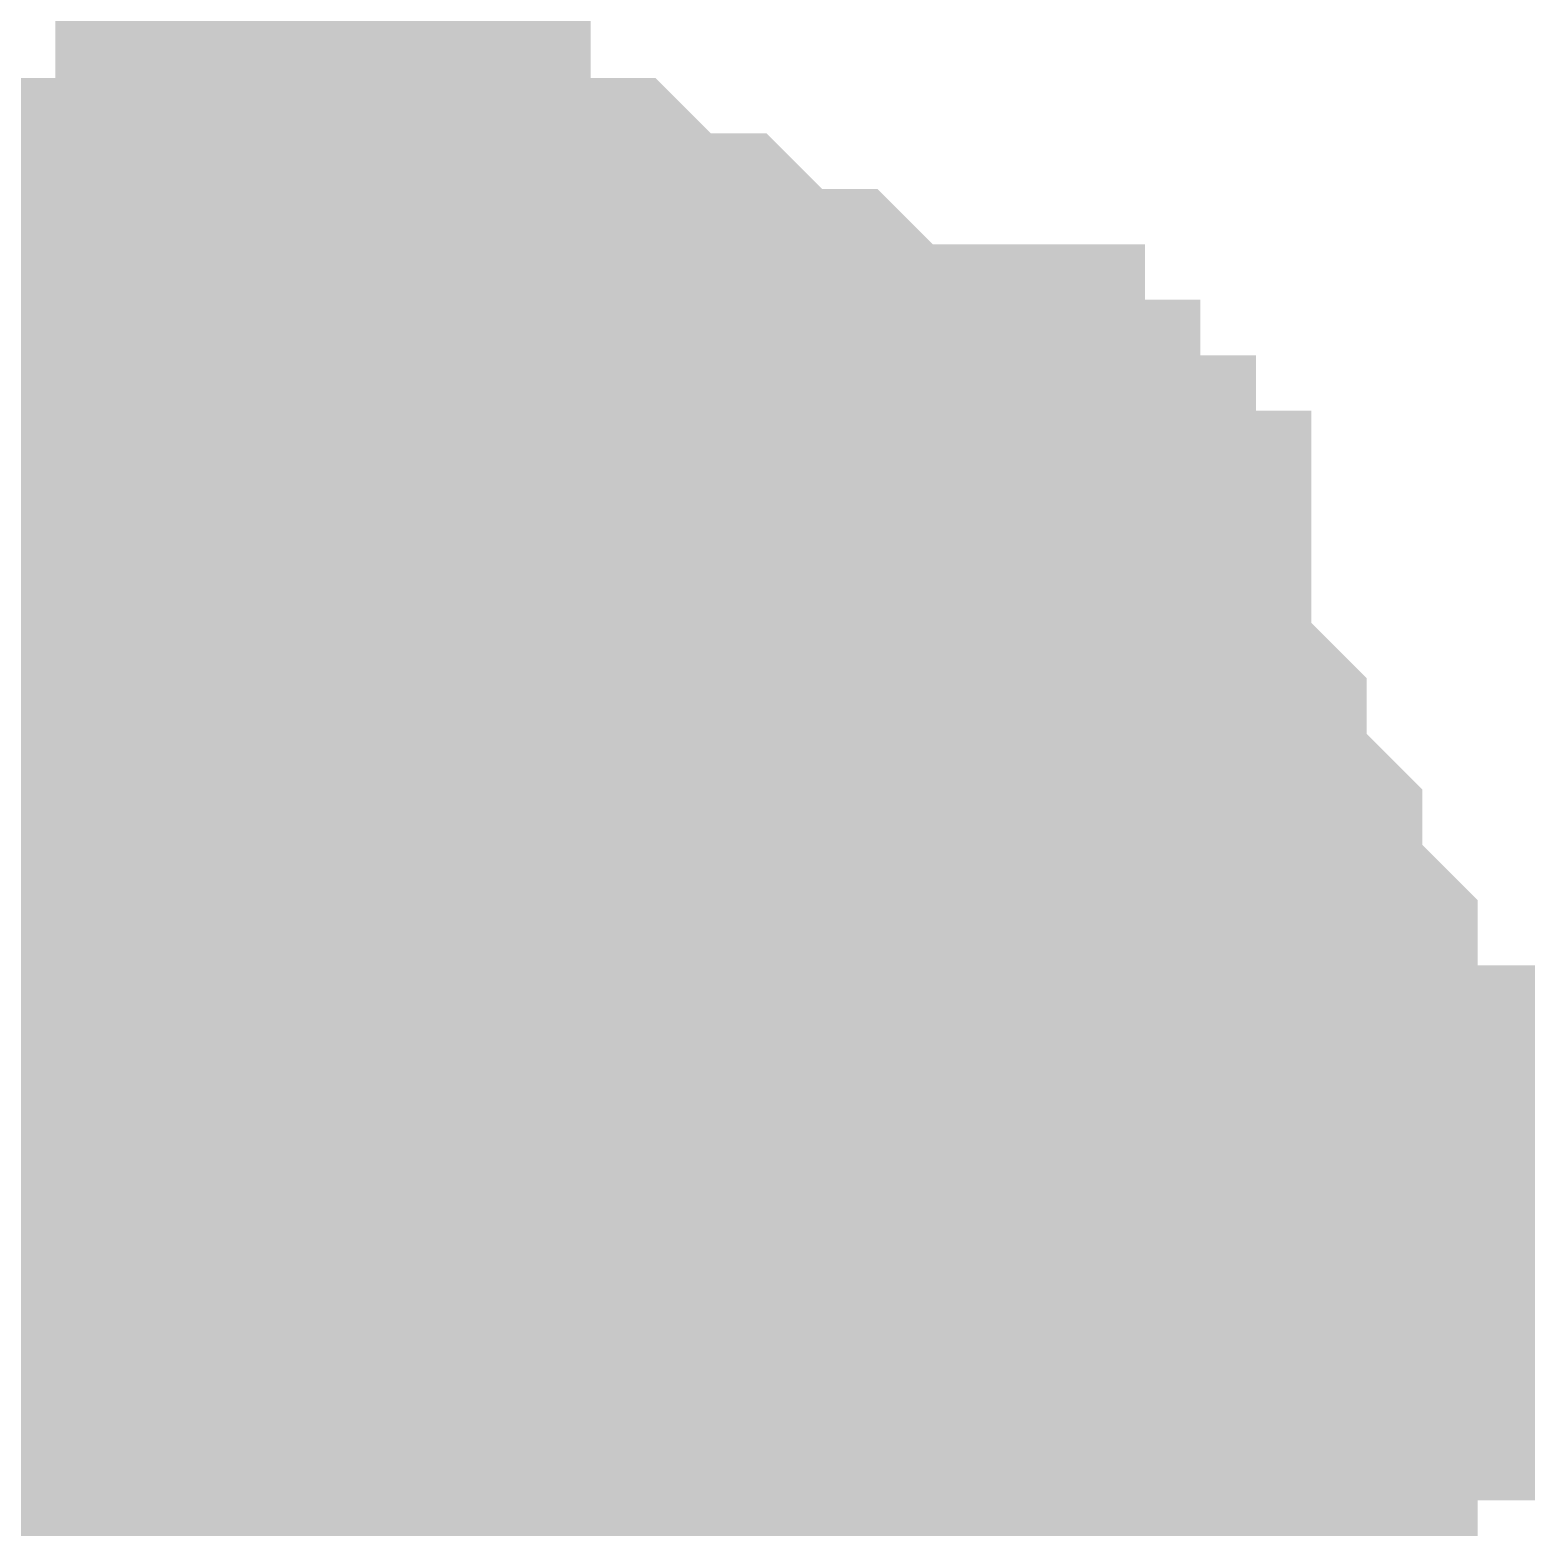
# Model space of a CAD drawing. Extents: x 196 to 1101, y 70 to 664.
# Drawn here: x 441.897 to 442.735, y 126 to 126.838 of the extents above; entities that cross this region are included whole.
import ezdxf

# ---------------------------------------------------------------- set-up
doc = ezdxf.new("R2010")
doc.units = 0
doc.header["$MEASUREMENT"] = 0
doc.layers.add('Sheet', color=255, linetype='CONTINUOUS')

msp = doc.modelspace()

# ---------------------------------------------------------------- linework, layer by layer
at = {"layer": 'Sheet', "const_width": 0.29972}
for points in [[(414.57636, 141.16972), (427.06092, 141.16972), (427.06092, 126.16438), (442.06103, 126.16438), (442.06103, 126.16438)], [(442.06103, 126.16438), (442.06103, 133.15445)], [(441.71942, 126.53719), (441.75047, 126.53719), (441.75047, 126.56825), (441.78153, 126.56825), (441.81259, 126.59932), (441.81259, 126.59932), (441.84364, 126.59932), (441.8747, 126.63039), (441.8747, 126.63039), (441.90575, 126.63039), (441.93681, 126.66145), (441.96787, 126.66145), (441.99892, 126.66145), (441.99892, 126.66145), (442.02998, 126.66145), (442.06103, 126.66145)], [(441.71942, 126.53719), (441.75047, 126.53719), (441.75047, 126.56825), (441.78153, 126.56825), (441.81259, 126.59932), (441.81259, 126.59932), (441.84364, 126.59932), (441.8747, 126.63039), (441.8747, 126.63039), (441.90575, 126.63039), (441.93681, 126.66145), (441.96787, 126.66145), (441.99892, 126.66145), (441.99892, 126.66145), (442.02998, 126.66145), (442.06103, 126.66145)], [(441.71942, 126.53719), (441.75047, 126.53719), (441.75047, 126.56825), (441.78153, 126.56825), (441.81259, 126.59932), (441.81259, 126.59932), (441.84364, 126.59932), (441.8747, 126.63039), (441.8747, 126.63039), (441.90575, 126.63039), (441.93681, 126.66145), (441.96787, 126.66145), (441.99892, 126.66145), (441.99892, 126.66145), (442.02998, 126.66145), (442.06103, 126.66145)], [(441.71942, 126.53719), (441.75047, 126.53719), (441.75047, 126.56825), (441.78153, 126.56825), (441.81259, 126.59932), (441.81259, 126.59932), (441.84364, 126.59932), (441.8747, 126.63039), (441.8747, 126.63039), (441.90575, 126.63039), (441.93681, 126.66145), (441.96787, 126.66145), (441.99892, 126.66145), (441.99892, 126.66145), (442.02998, 126.66145), (442.06103, 126.66145)], [(441.71942, 126.53719), (441.75047, 126.53719), (441.75047, 126.56825), (441.78153, 126.56825), (441.81259, 126.59932), (441.81259, 126.59932), (441.84364, 126.59932), (441.8747, 126.63039), (441.8747, 126.63039), (441.90575, 126.63039), (441.93681, 126.66145), (441.96787, 126.66145), (441.99892, 126.66145), (441.99892, 126.66145), (442.02998, 126.66145), (442.06103, 126.66145)], [(441.71942, 126.53719), (441.75047, 126.53719), (441.75047, 126.56825), (441.78153, 126.56825), (441.81259, 126.59932), (441.81259, 126.59932), (441.84364, 126.59932), (441.8747, 126.63039), (441.8747, 126.63039), (441.90575, 126.63039), (441.93681, 126.66145), (441.96787, 126.66145), (441.99892, 126.66145), (441.99892, 126.66145), (442.02998, 126.66145), (442.06103, 126.66145)], [(441.71942, 126.53719), (441.75047, 126.53719), (441.75047, 126.56825), (441.78153, 126.56825), (441.81259, 126.59932), (441.81259, 126.59932), (441.84364, 126.59932), (441.8747, 126.63039), (441.8747, 126.63039), (441.90575, 126.63039), (441.93681, 126.66145), (441.96787, 126.66145), (441.99892, 126.66145), (441.99892, 126.66145), (442.02998, 126.66145), (442.06103, 126.66145)], [(441.71942, 126.53719), (441.75047, 126.53719), (441.75047, 126.56825), (441.78153, 126.56825), (441.81259, 126.59932), (441.81259, 126.59932), (441.84364, 126.59932), (441.8747, 126.63039), (441.8747, 126.63039), (441.90575, 126.63039), (441.93681, 126.66145), (441.96787, 126.66145), (441.99892, 126.66145), (441.99892, 126.66145), (442.02998, 126.66145), (442.06103, 126.66145)], [(441.71942, 126.53719), (441.75047, 126.53719), (441.75047, 126.56825), (441.78153, 126.56825), (441.81259, 126.59932), (441.81259, 126.59932), (441.84364, 126.59932), (441.8747, 126.63039), (441.8747, 126.63039), (441.90575, 126.63039), (441.93681, 126.66145), (441.96787, 126.66145), (441.99892, 126.66145), (441.99892, 126.66145), (442.02998, 126.66145), (442.06103, 126.66145)], [(441.71942, 126.53719), (441.75047, 126.53719), (441.75047, 126.56825), (441.78153, 126.56825), (441.81259, 126.59932), (441.81259, 126.59932), (441.84364, 126.59932), (441.8747, 126.63039), (441.8747, 126.63039), (441.90575, 126.63039), (441.93681, 126.66145), (441.96787, 126.66145), (441.99892, 126.66145), (441.99892, 126.66145), (442.02998, 126.66145), (442.06103, 126.66145)], [(441.71942, 126.53719), (441.75047, 126.53719), (441.75047, 126.56825), (441.78153, 126.56825), (441.81259, 126.59932), (441.81259, 126.59932), (441.84364, 126.59932), (441.8747, 126.63039), (441.8747, 126.63039), (441.90575, 126.63039), (441.93681, 126.66145), (441.96787, 126.66145), (441.99892, 126.66145), (441.99892, 126.66145), (442.02998, 126.66145), (442.06103, 126.66145)], [(441.71942, 126.53719), (441.75047, 126.53719), (441.75047, 126.56825), (441.78153, 126.56825), (441.81259, 126.59932), (441.81259, 126.59932), (441.84364, 126.59932), (441.8747, 126.63039), (441.8747, 126.63039), (441.90575, 126.63039), (441.93681, 126.66145), (441.96787, 126.66145), (441.99892, 126.66145), (441.99892, 126.66145), (442.02998, 126.66145), (442.06103, 126.66145)], [(441.71942, 126.53719), (441.75047, 126.53719), (441.75047, 126.56825), (441.78153, 126.56825), (441.81259, 126.59932), (441.81259, 126.59932), (441.84364, 126.59932), (441.8747, 126.63039), (441.8747, 126.63039), (441.90575, 126.63039), (441.93681, 126.66145), (441.96787, 126.66145), (441.99892, 126.66145), (441.99892, 126.66145), (442.02998, 126.66145), (442.06103, 126.66145)], [(441.71942, 126.53719), (441.75047, 126.53719), (441.75047, 126.56825), (441.78153, 126.56825), (441.81259, 126.59932), (441.81259, 126.59932), (441.84364, 126.59932), (441.8747, 126.63039), (441.8747, 126.63039), (441.90575, 126.63039), (441.93681, 126.66145), (441.96787, 126.66145), (441.99892, 126.66145), (441.99892, 126.66145), (442.02998, 126.66145), (442.06103, 126.66145)], [(441.71942, 126.53719), (441.75047, 126.53719), (441.75047, 126.56825), (441.78153, 126.56825), (441.81259, 126.59932), (441.81259, 126.59932), (441.84364, 126.59932), (441.8747, 126.63039), (441.8747, 126.63039), (441.90575, 126.63039), (441.93681, 126.66145), (441.96787, 126.66145), (441.99892, 126.66145), (441.99892, 126.66145), (442.02998, 126.66145), (442.06103, 126.66145)], [(441.71942, 126.53719), (441.75047, 126.53719), (441.75047, 126.56825), (441.78153, 126.56825), (441.81259, 126.59932), (441.81259, 126.59932), (441.84364, 126.59932), (441.8747, 126.63039), (441.8747, 126.63039), (441.90575, 126.63039), (441.93681, 126.66145), (441.96787, 126.66145), (441.99892, 126.66145), (441.99892, 126.66145), (442.02998, 126.66145), (442.06103, 126.66145)], [(441.71942, 126.53719), (441.75047, 126.53719), (441.75047, 126.56825), (441.78153, 126.56825), (441.81259, 126.59932), (441.81259, 126.59932), (441.84364, 126.59932), (441.8747, 126.63039), (441.8747, 126.63039), (441.90575, 126.63039), (441.93681, 126.66145), (441.96787, 126.66145), (441.99892, 126.66145), (441.99892, 126.66145), (442.02998, 126.66145), (442.06103, 126.66145)], [(441.71942, 126.53719), (441.75047, 126.53719), (441.75047, 126.56825), (441.78153, 126.56825), (441.81259, 126.59932), (441.81259, 126.59932), (441.84364, 126.59932), (441.8747, 126.63039), (441.8747, 126.63039), (441.90575, 126.63039), (441.93681, 126.66145), (441.96787, 126.66145), (441.99892, 126.66145), (441.99892, 126.66145), (442.02998, 126.66145), (442.06103, 126.66145)], [(441.71942, 126.53719), (441.75047, 126.53719), (441.75047, 126.56825), (441.78153, 126.56825), (441.81259, 126.59932), (441.81259, 126.59932), (441.84364, 126.59932), (441.8747, 126.63039), (441.8747, 126.63039), (441.90575, 126.63039), (441.93681, 126.66145), (441.96787, 126.66145), (441.99892, 126.66145), (441.99892, 126.66145), (442.02998, 126.66145), (442.06103, 126.66145)], [(441.71942, 126.53719), (441.75047, 126.53719), (441.75047, 126.56825), (441.78153, 126.56825), (441.81259, 126.59932), (441.81259, 126.59932), (441.84364, 126.59932), (441.8747, 126.63039), (441.8747, 126.63039), (441.90575, 126.63039), (441.93681, 126.66145), (441.96787, 126.66145), (441.99892, 126.66145), (441.99892, 126.66145), (442.02998, 126.66145), (442.06103, 126.66145)], [(442.06103, 126.66145), (442.06103, 126.66145)], [(442.06103, 126.66145), (442.09209, 126.66145), (442.12315, 126.66145), (442.12315, 126.66145), (442.1542, 126.66145), (442.18526, 126.66145), (442.21631, 126.63039), (442.24737, 126.63039), (442.24737, 126.63039), (442.27843, 126.59932), (442.30948, 126.59932), (442.30948, 126.59932), (442.34054, 126.56825), (442.3716, 126.56825), (442.3716, 126.53719), (442.40265, 126.53719), (442.40265, 126.50612), (442.43371, 126.50612), (442.43371, 126.47505), (442.46476, 126.47505), (442.46476, 126.44399), (442.49582, 126.41292), (442.49582, 126.41292), (442.49582, 126.38185), (442.52688, 126.35079), (442.52688, 126.35079), (442.52688, 126.31972), (442.55793, 126.28865), (442.55793, 126.25758), (442.55793, 126.22652), (442.55793, 126.22652), (442.55793, 126.19545), (442.55793, 126.16438)], [(442.06103, 126.66145), (442.06103, 126.66145)], [(442.06103, 126.66145), (442.09209, 126.66145), (442.12315, 126.66145), (442.12315, 126.66145), (442.1542, 126.66145), (442.18526, 126.66145), (442.21631, 126.63039), (442.24737, 126.63039), (442.24737, 126.63039), (442.27843, 126.59932), (442.30948, 126.59932), (442.30948, 126.59932), (442.34054, 126.56825), (442.3716, 126.56825), (442.3716, 126.53719), (442.40265, 126.53719), (442.40265, 126.50612), (442.43371, 126.50612), (442.43371, 126.47505), (442.46476, 126.47505), (442.46476, 126.44399), (442.49582, 126.41292), (442.49582, 126.41292), (442.49582, 126.38185), (442.52688, 126.35079), (442.52688, 126.35079), (442.52688, 126.31972), (442.55793, 126.28865), (442.55793, 126.25758), (442.55793, 126.22652), (442.55793, 126.22652), (442.55793, 126.19545), (442.55793, 126.16438)], [(442.06103, 126.66145), (442.06103, 126.66145)], [(442.06103, 126.66145), (442.09209, 126.66145), (442.12315, 126.66145), (442.12315, 126.66145), (442.1542, 126.66145), (442.18526, 126.66145), (442.21631, 126.63039), (442.24737, 126.63039), (442.24737, 126.63039), (442.27843, 126.59932), (442.30948, 126.59932), (442.30948, 126.59932), (442.34054, 126.56825), (442.3716, 126.56825), (442.3716, 126.53719), (442.40265, 126.53719), (442.40265, 126.50612), (442.43371, 126.50612), (442.43371, 126.47505), (442.46476, 126.47505), (442.46476, 126.44399), (442.49582, 126.41292), (442.49582, 126.41292), (442.49582, 126.38185), (442.52688, 126.35079), (442.52688, 126.35079), (442.52688, 126.31972), (442.55793, 126.28865), (442.55793, 126.25758), (442.55793, 126.22652), (442.55793, 126.22652), (442.55793, 126.19545), (442.55793, 126.16438)], [(442.06103, 126.66145), (442.06103, 126.66145)], [(442.06103, 126.66145), (442.09209, 126.66145), (442.12315, 126.66145), (442.12315, 126.66145), (442.1542, 126.66145), (442.18526, 126.66145), (442.21631, 126.63039), (442.24737, 126.63039), (442.24737, 126.63039), (442.27843, 126.59932), (442.30948, 126.59932), (442.30948, 126.59932), (442.34054, 126.56825), (442.3716, 126.56825), (442.3716, 126.53719), (442.40265, 126.53719), (442.40265, 126.50612), (442.43371, 126.50612), (442.43371, 126.47505), (442.46476, 126.47505), (442.46476, 126.44399), (442.49582, 126.41292), (442.49582, 126.41292), (442.49582, 126.38185), (442.52688, 126.35079), (442.52688, 126.35079), (442.52688, 126.31972), (442.55793, 126.28865), (442.55793, 126.25758), (442.55793, 126.22652), (442.55793, 126.22652), (442.55793, 126.19545), (442.55793, 126.16438)], [(442.06103, 126.66145), (442.06103, 126.66145)], [(442.06103, 126.66145), (442.09209, 126.66145), (442.12315, 126.66145), (442.12315, 126.66145), (442.1542, 126.66145), (442.18526, 126.66145), (442.21631, 126.63039), (442.24737, 126.63039), (442.24737, 126.63039), (442.27843, 126.59932), (442.30948, 126.59932), (442.30948, 126.59932), (442.34054, 126.56825), (442.3716, 126.56825), (442.3716, 126.53719), (442.40265, 126.53719), (442.40265, 126.50612), (442.43371, 126.50612), (442.43371, 126.47505), (442.46476, 126.47505), (442.46476, 126.44399), (442.49582, 126.41292), (442.49582, 126.41292), (442.49582, 126.38185), (442.52688, 126.35079), (442.52688, 126.35079), (442.52688, 126.31972), (442.55793, 126.28865), (442.55793, 126.25758), (442.55793, 126.22652), (442.55793, 126.22652), (442.55793, 126.19545), (442.55793, 126.16438)], [(442.06103, 126.66145), (442.06103, 126.66145)], [(442.06103, 126.66145), (442.09209, 126.66145), (442.12315, 126.66145), (442.12315, 126.66145), (442.1542, 126.66145), (442.18526, 126.66145), (442.21631, 126.63039), (442.24737, 126.63039), (442.24737, 126.63039), (442.27843, 126.59932), (442.30948, 126.59932), (442.30948, 126.59932), (442.34054, 126.56825), (442.3716, 126.56825), (442.3716, 126.53719), (442.40265, 126.53719), (442.40265, 126.50612), (442.43371, 126.50612), (442.43371, 126.47505), (442.46476, 126.47505), (442.46476, 126.44399), (442.49582, 126.41292), (442.49582, 126.41292), (442.49582, 126.38185), (442.52688, 126.35079), (442.52688, 126.35079), (442.52688, 126.31972), (442.55793, 126.28865), (442.55793, 126.25758), (442.55793, 126.22652), (442.55793, 126.22652), (442.55793, 126.19545), (442.55793, 126.16438)], [(442.06103, 126.66145), (442.06103, 126.66145)], [(442.06103, 126.66145), (442.09209, 126.66145), (442.12315, 126.66145), (442.12315, 126.66145), (442.1542, 126.66145), (442.18526, 126.66145), (442.21631, 126.63039), (442.24737, 126.63039), (442.24737, 126.63039), (442.27843, 126.59932), (442.30948, 126.59932), (442.30948, 126.59932), (442.34054, 126.56825), (442.3716, 126.56825), (442.3716, 126.53719), (442.40265, 126.53719), (442.40265, 126.50612), (442.43371, 126.50612), (442.43371, 126.47505), (442.46476, 126.47505), (442.46476, 126.44399), (442.49582, 126.41292), (442.49582, 126.41292), (442.49582, 126.38185), (442.52688, 126.35079), (442.52688, 126.35079), (442.52688, 126.31972), (442.55793, 126.28865), (442.55793, 126.25758), (442.55793, 126.22652), (442.55793, 126.22652), (442.55793, 126.19545), (442.55793, 126.16438)], [(442.06103, 126.66145), (442.06103, 126.66145)], [(442.06103, 126.66145), (442.09209, 126.66145), (442.12315, 126.66145), (442.12315, 126.66145), (442.1542, 126.66145), (442.18526, 126.66145), (442.21631, 126.63039), (442.24737, 126.63039), (442.24737, 126.63039), (442.27843, 126.59932), (442.30948, 126.59932), (442.30948, 126.59932), (442.34054, 126.56825), (442.3716, 126.56825), (442.3716, 126.53719), (442.40265, 126.53719), (442.40265, 126.50612), (442.43371, 126.50612), (442.43371, 126.47505), (442.46476, 126.47505), (442.46476, 126.44399), (442.49582, 126.41292), (442.49582, 126.41292), (442.49582, 126.38185), (442.52688, 126.35079), (442.52688, 126.35079), (442.52688, 126.31972), (442.55793, 126.28865), (442.55793, 126.25758), (442.55793, 126.22652), (442.55793, 126.22652), (442.55793, 126.19545), (442.55793, 126.16438)], [(442.06103, 126.66145), (442.06103, 126.66145)], [(442.06103, 126.66145), (442.09209, 126.66145), (442.12315, 126.66145), (442.12315, 126.66145), (442.1542, 126.66145), (442.18526, 126.66145), (442.21631, 126.63039), (442.24737, 126.63039), (442.24737, 126.63039), (442.27843, 126.59932), (442.30948, 126.59932), (442.30948, 126.59932), (442.34054, 126.56825), (442.3716, 126.56825), (442.3716, 126.53719), (442.40265, 126.53719), (442.40265, 126.50612), (442.43371, 126.50612), (442.43371, 126.47505), (442.46476, 126.47505), (442.46476, 126.44399), (442.49582, 126.41292), (442.49582, 126.41292), (442.49582, 126.38185), (442.52688, 126.35079), (442.52688, 126.35079), (442.52688, 126.31972), (442.55793, 126.28865), (442.55793, 126.25758), (442.55793, 126.22652), (442.55793, 126.22652), (442.55793, 126.19545), (442.55793, 126.16438)], [(442.06103, 126.66145), (442.06103, 126.66145)], [(442.06103, 126.66145), (442.09209, 126.66145), (442.12315, 126.66145), (442.12315, 126.66145), (442.1542, 126.66145), (442.18526, 126.66145), (442.21631, 126.63039), (442.24737, 126.63039), (442.24737, 126.63039), (442.27843, 126.59932), (442.30948, 126.59932), (442.30948, 126.59932), (442.34054, 126.56825), (442.3716, 126.56825), (442.3716, 126.53719), (442.40265, 126.53719), (442.40265, 126.50612), (442.43371, 126.50612), (442.43371, 126.47505), (442.46476, 126.47505), (442.46476, 126.44399), (442.49582, 126.41292), (442.49582, 126.41292), (442.49582, 126.38185), (442.52688, 126.35079), (442.52688, 126.35079), (442.52688, 126.31972), (442.55793, 126.28865), (442.55793, 126.25758), (442.55793, 126.22652), (442.55793, 126.22652), (442.55793, 126.19545), (442.55793, 126.16438)], [(442.06103, 126.66145), (442.06103, 126.66145)], [(442.06103, 126.66145), (442.09209, 126.66145), (442.12315, 126.66145), (442.12315, 126.66145), (442.1542, 126.66145), (442.18526, 126.66145), (442.21631, 126.63039), (442.24737, 126.63039), (442.24737, 126.63039), (442.27843, 126.59932), (442.30948, 126.59932), (442.30948, 126.59932), (442.34054, 126.56825), (442.3716, 126.56825), (442.3716, 126.53719), (442.40265, 126.53719), (442.40265, 126.50612), (442.43371, 126.50612), (442.43371, 126.47505), (442.46476, 126.47505), (442.46476, 126.44399), (442.49582, 126.41292), (442.49582, 126.41292), (442.49582, 126.38185), (442.52688, 126.35079), (442.52688, 126.35079), (442.52688, 126.31972), (442.55793, 126.28865), (442.55793, 126.25758), (442.55793, 126.22652), (442.55793, 126.22652), (442.55793, 126.19545), (442.55793, 126.16438)], [(442.06103, 126.66145), (442.06103, 126.66145)], [(442.06103, 126.66145), (442.09209, 126.66145), (442.12315, 126.66145), (442.12315, 126.66145), (442.1542, 126.66145), (442.18526, 126.66145), (442.21631, 126.63039), (442.24737, 126.63039), (442.24737, 126.63039), (442.27843, 126.59932), (442.30948, 126.59932), (442.30948, 126.59932), (442.34054, 126.56825), (442.3716, 126.56825), (442.3716, 126.53719), (442.40265, 126.53719), (442.40265, 126.50612), (442.43371, 126.50612), (442.43371, 126.47505), (442.46476, 126.47505), (442.46476, 126.44399), (442.49582, 126.41292), (442.49582, 126.41292), (442.49582, 126.38185), (442.52688, 126.35079), (442.52688, 126.35079), (442.52688, 126.31972), (442.55793, 126.28865), (442.55793, 126.25758), (442.55793, 126.22652), (442.55793, 126.22652), (442.55793, 126.19545), (442.55793, 126.16438)], [(442.06103, 126.66145), (442.06103, 126.66145)], [(442.06103, 126.66145), (442.09209, 126.66145), (442.12315, 126.66145), (442.12315, 126.66145), (442.1542, 126.66145), (442.18526, 126.66145), (442.21631, 126.63039), (442.24737, 126.63039), (442.24737, 126.63039), (442.27843, 126.59932), (442.30948, 126.59932), (442.30948, 126.59932), (442.34054, 126.56825), (442.3716, 126.56825), (442.3716, 126.53719), (442.40265, 126.53719), (442.40265, 126.50612), (442.43371, 126.50612), (442.43371, 126.47505), (442.46476, 126.47505), (442.46476, 126.44399), (442.49582, 126.41292), (442.49582, 126.41292), (442.49582, 126.38185), (442.52688, 126.35079), (442.52688, 126.35079), (442.52688, 126.31972), (442.55793, 126.28865), (442.55793, 126.25758), (442.55793, 126.22652), (442.55793, 126.22652), (442.55793, 126.19545), (442.55793, 126.16438)], [(442.06103, 126.66145), (442.06103, 126.66145)], [(442.06103, 126.66145), (442.09209, 126.66145), (442.12315, 126.66145), (442.12315, 126.66145), (442.1542, 126.66145), (442.18526, 126.66145), (442.21631, 126.63039), (442.24737, 126.63039), (442.24737, 126.63039), (442.27843, 126.59932), (442.30948, 126.59932), (442.30948, 126.59932), (442.34054, 126.56825), (442.3716, 126.56825), (442.3716, 126.53719), (442.40265, 126.53719), (442.40265, 126.50612), (442.43371, 126.50612), (442.43371, 126.47505), (442.46476, 126.47505), (442.46476, 126.44399), (442.49582, 126.41292), (442.49582, 126.41292), (442.49582, 126.38185), (442.52688, 126.35079), (442.52688, 126.35079), (442.52688, 126.31972), (442.55793, 126.28865), (442.55793, 126.25758), (442.55793, 126.22652), (442.55793, 126.22652), (442.55793, 126.19545), (442.55793, 126.16438)], [(442.06103, 126.66145), (442.06103, 126.66145)], [(442.06103, 126.66145), (442.09209, 126.66145), (442.12315, 126.66145), (442.12315, 126.66145), (442.1542, 126.66145), (442.18526, 126.66145), (442.21631, 126.63039), (442.24737, 126.63039), (442.24737, 126.63039), (442.27843, 126.59932), (442.30948, 126.59932), (442.30948, 126.59932), (442.34054, 126.56825), (442.3716, 126.56825), (442.3716, 126.53719), (442.40265, 126.53719), (442.40265, 126.50612), (442.43371, 126.50612), (442.43371, 126.47505), (442.46476, 126.47505), (442.46476, 126.44399), (442.49582, 126.41292), (442.49582, 126.41292), (442.49582, 126.38185), (442.52688, 126.35079), (442.52688, 126.35079), (442.52688, 126.31972), (442.55793, 126.28865), (442.55793, 126.25758), (442.55793, 126.22652), (442.55793, 126.22652), (442.55793, 126.19545), (442.55793, 126.16438)], [(442.06103, 126.66145), (442.06103, 126.66145)], [(442.06103, 126.66145), (442.09209, 126.66145), (442.12315, 126.66145), (442.12315, 126.66145), (442.1542, 126.66145), (442.18526, 126.66145), (442.21631, 126.63039), (442.24737, 126.63039), (442.24737, 126.63039), (442.27843, 126.59932), (442.30948, 126.59932), (442.30948, 126.59932), (442.34054, 126.56825), (442.3716, 126.56825), (442.3716, 126.53719), (442.40265, 126.53719), (442.40265, 126.50612), (442.43371, 126.50612), (442.43371, 126.47505), (442.46476, 126.47505), (442.46476, 126.44399), (442.49582, 126.41292), (442.49582, 126.41292), (442.49582, 126.38185), (442.52688, 126.35079), (442.52688, 126.35079), (442.52688, 126.31972), (442.55793, 126.28865), (442.55793, 126.25758), (442.55793, 126.22652), (442.55793, 126.22652), (442.55793, 126.19545), (442.55793, 126.16438)], [(442.06103, 126.66145), (442.06103, 126.66145)], [(442.06103, 126.66145), (442.09209, 126.66145), (442.12315, 126.66145), (442.12315, 126.66145), (442.1542, 126.66145), (442.18526, 126.66145), (442.21631, 126.63039), (442.24737, 126.63039), (442.24737, 126.63039), (442.27843, 126.59932), (442.30948, 126.59932), (442.30948, 126.59932), (442.34054, 126.56825), (442.3716, 126.56825), (442.3716, 126.53719), (442.40265, 126.53719), (442.40265, 126.50612), (442.43371, 126.50612), (442.43371, 126.47505), (442.46476, 126.47505), (442.46476, 126.44399), (442.49582, 126.41292), (442.49582, 126.41292), (442.49582, 126.38185), (442.52688, 126.35079), (442.52688, 126.35079), (442.52688, 126.31972), (442.55793, 126.28865), (442.55793, 126.25758), (442.55793, 126.22652), (442.55793, 126.22652), (442.55793, 126.19545), (442.55793, 126.16438)], [(442.06103, 126.66145), (442.06103, 126.66145)], [(442.06103, 126.66145), (442.09209, 126.66145), (442.12315, 126.66145), (442.12315, 126.66145), (442.1542, 126.66145), (442.18526, 126.66145), (442.21631, 126.63039), (442.24737, 126.63039), (442.24737, 126.63039), (442.27843, 126.59932), (442.30948, 126.59932), (442.30948, 126.59932), (442.34054, 126.56825), (442.3716, 126.56825), (442.3716, 126.53719), (442.40265, 126.53719), (442.40265, 126.50612), (442.43371, 126.50612), (442.43371, 126.47505), (442.46476, 126.47505), (442.46476, 126.44399), (442.49582, 126.41292), (442.49582, 126.41292), (442.49582, 126.38185), (442.52688, 126.35079), (442.52688, 126.35079), (442.52688, 126.31972), (442.55793, 126.28865), (442.55793, 126.25758), (442.55793, 126.22652), (442.55793, 126.22652), (442.55793, 126.19545), (442.55793, 126.16438)], [(442.06103, 126.66145), (442.06103, 126.66145)], [(442.06103, 126.66145), (442.09209, 126.66145), (442.12315, 126.66145), (442.12315, 126.66145), (442.1542, 126.66145), (442.18526, 126.66145), (442.21631, 126.63039), (442.24737, 126.63039), (442.24737, 126.63039), (442.27843, 126.59932), (442.30948, 126.59932), (442.30948, 126.59932), (442.34054, 126.56825), (442.3716, 126.56825), (442.3716, 126.53719), (442.40265, 126.53719), (442.40265, 126.50612), (442.43371, 126.50612), (442.43371, 126.47505), (442.46476, 126.47505), (442.46476, 126.44399), (442.49582, 126.41292), (442.49582, 126.41292), (442.49582, 126.38185), (442.52688, 126.35079), (442.52688, 126.35079), (442.52688, 126.31972), (442.55793, 126.28865), (442.55793, 126.25758), (442.55793, 126.22652), (442.55793, 126.22652), (442.55793, 126.19545), (442.55793, 126.16438)], [(442.06103, 126.66145), (442.06103, 126.66145)], [(442.06103, 126.66145), (442.09209, 126.66145), (442.12315, 126.66145), (442.12315, 126.66145), (442.1542, 126.66145), (442.18526, 126.66145), (442.21631, 126.63039), (442.24737, 126.63039), (442.24737, 126.63039), (442.27843, 126.59932), (442.30948, 126.59932), (442.30948, 126.59932), (442.34054, 126.56825), (442.3716, 126.56825), (442.3716, 126.53719), (442.40265, 126.53719), (442.40265, 126.50612), (442.43371, 126.50612), (442.43371, 126.47505), (442.46476, 126.47505), (442.46476, 126.44399), (442.49582, 126.41292), (442.49582, 126.41292), (442.49582, 126.38185), (442.52688, 126.35079), (442.52688, 126.35079), (442.52688, 126.31972), (442.55793, 126.28865), (442.55793, 126.25758), (442.55793, 126.22652), (442.55793, 126.22652), (442.55793, 126.19545), (442.55793, 126.16438)], [(442.06103, 126.16438), (462.06118, 126.16438)], [(442.06103, 123.67903), (442.06103, 126.16438)], [(442.55793, 126.16438), (442.55793, 126.13332), (442.55793, 126.10225), (442.55793, 126.10225), (442.55793, 126.07118), (442.55793, 126.04012), (442.52688, 126.00905), (442.52688, 125.97798), (442.52688, 125.97798), (442.49582, 125.94691), (442.49582, 125.91585), (442.49582, 125.91585), (442.46476, 125.88478), (442.46476, 125.85371), (442.43371, 125.85371), (442.43371, 125.82265)], [(442.55793, 126.16438), (442.55793, 126.13332), (442.55793, 126.10225), (442.55793, 126.10225), (442.55793, 126.07118), (442.55793, 126.04012), (442.52688, 126.00905), (442.52688, 125.97798), (442.52688, 125.97798), (442.49582, 125.94691), (442.49582, 125.91585), (442.49582, 125.91585), (442.46476, 125.88478), (442.46476, 125.85371), (442.43371, 125.85371), (442.43371, 125.82265)], [(442.55793, 126.16438), (442.55793, 126.13332), (442.55793, 126.10225), (442.55793, 126.10225), (442.55793, 126.07118), (442.55793, 126.04012), (442.52688, 126.00905), (442.52688, 125.97798), (442.52688, 125.97798), (442.49582, 125.94691), (442.49582, 125.91585), (442.49582, 125.91585), (442.46476, 125.88478), (442.46476, 125.85371), (442.43371, 125.85371), (442.43371, 125.82265)], [(442.55793, 126.16438), (442.55793, 126.13332), (442.55793, 126.10225), (442.55793, 126.10225), (442.55793, 126.07118), (442.55793, 126.04012), (442.52688, 126.00905), (442.52688, 125.97798), (442.52688, 125.97798), (442.49582, 125.94691), (442.49582, 125.91585), (442.49582, 125.91585), (442.46476, 125.88478), (442.46476, 125.85371), (442.43371, 125.85371), (442.43371, 125.82265)], [(442.55793, 126.16438), (442.55793, 126.13332), (442.55793, 126.10225), (442.55793, 126.10225), (442.55793, 126.07118), (442.55793, 126.04012), (442.52688, 126.00905), (442.52688, 125.97798), (442.52688, 125.97798), (442.49582, 125.94691), (442.49582, 125.91585), (442.49582, 125.91585), (442.46476, 125.88478), (442.46476, 125.85371), (442.43371, 125.85371), (442.43371, 125.82265)], [(442.55793, 126.16438), (442.55793, 126.13332), (442.55793, 126.10225), (442.55793, 126.10225), (442.55793, 126.07118), (442.55793, 126.04012), (442.52688, 126.00905), (442.52688, 125.97798), (442.52688, 125.97798), (442.49582, 125.94691), (442.49582, 125.91585), (442.49582, 125.91585), (442.46476, 125.88478), (442.46476, 125.85371), (442.43371, 125.85371), (442.43371, 125.82265)], [(442.55793, 126.16438), (442.55793, 126.13332), (442.55793, 126.10225), (442.55793, 126.10225), (442.55793, 126.07118), (442.55793, 126.04012), (442.52688, 126.00905), (442.52688, 125.97798), (442.52688, 125.97798), (442.49582, 125.94691), (442.49582, 125.91585), (442.49582, 125.91585), (442.46476, 125.88478), (442.46476, 125.85371), (442.43371, 125.85371), (442.43371, 125.82265)], [(442.55793, 126.16438), (442.55793, 126.13332), (442.55793, 126.10225), (442.55793, 126.10225), (442.55793, 126.07118), (442.55793, 126.04012), (442.52688, 126.00905), (442.52688, 125.97798), (442.52688, 125.97798), (442.49582, 125.94691), (442.49582, 125.91585), (442.49582, 125.91585), (442.46476, 125.88478), (442.46476, 125.85371), (442.43371, 125.85371), (442.43371, 125.82265)], [(442.55793, 126.16438), (442.55793, 126.13332), (442.55793, 126.10225), (442.55793, 126.10225), (442.55793, 126.07118), (442.55793, 126.04012), (442.52688, 126.00905), (442.52688, 125.97798), (442.52688, 125.97798), (442.49582, 125.94691), (442.49582, 125.91585), (442.49582, 125.91585), (442.46476, 125.88478), (442.46476, 125.85371), (442.43371, 125.85371), (442.43371, 125.82265)], [(442.55793, 126.16438), (442.55793, 126.13332), (442.55793, 126.10225), (442.55793, 126.10225), (442.55793, 126.07118), (442.55793, 126.04012), (442.52688, 126.00905), (442.52688, 125.97798), (442.52688, 125.97798), (442.49582, 125.94691), (442.49582, 125.91585), (442.49582, 125.91585), (442.46476, 125.88478), (442.46476, 125.85371), (442.43371, 125.85371), (442.43371, 125.82265)], [(442.55793, 126.16438), (442.55793, 126.13332), (442.55793, 126.10225), (442.55793, 126.10225), (442.55793, 126.07118), (442.55793, 126.04012), (442.52688, 126.00905), (442.52688, 125.97798), (442.52688, 125.97798), (442.49582, 125.94691), (442.49582, 125.91585), (442.49582, 125.91585), (442.46476, 125.88478), (442.46476, 125.85371), (442.43371, 125.85371), (442.43371, 125.82265)], [(442.55793, 126.16438), (442.55793, 126.13332), (442.55793, 126.10225), (442.55793, 126.10225), (442.55793, 126.07118), (442.55793, 126.04012), (442.52688, 126.00905), (442.52688, 125.97798), (442.52688, 125.97798), (442.49582, 125.94691), (442.49582, 125.91585), (442.49582, 125.91585), (442.46476, 125.88478), (442.46476, 125.85371), (442.43371, 125.85371), (442.43371, 125.82265)], [(442.55793, 126.16438), (442.55793, 126.13332), (442.55793, 126.10225), (442.55793, 126.10225), (442.55793, 126.07118), (442.55793, 126.04012), (442.52688, 126.00905), (442.52688, 125.97798), (442.52688, 125.97798), (442.49582, 125.94691), (442.49582, 125.91585), (442.49582, 125.91585), (442.46476, 125.88478), (442.46476, 125.85371), (442.43371, 125.85371), (442.43371, 125.82265)], [(442.55793, 126.16438), (442.55793, 126.13332), (442.55793, 126.10225), (442.55793, 126.10225), (442.55793, 126.07118), (442.55793, 126.04012), (442.52688, 126.00905), (442.52688, 125.97798), (442.52688, 125.97798), (442.49582, 125.94691), (442.49582, 125.91585), (442.49582, 125.91585), (442.46476, 125.88478), (442.46476, 125.85371), (442.43371, 125.85371), (442.43371, 125.82265)], [(442.55793, 126.16438), (442.55793, 126.13332), (442.55793, 126.10225), (442.55793, 126.10225), (442.55793, 126.07118), (442.55793, 126.04012), (442.52688, 126.00905), (442.52688, 125.97798), (442.52688, 125.97798), (442.49582, 125.94691), (442.49582, 125.91585), (442.49582, 125.91585), (442.46476, 125.88478), (442.46476, 125.85371), (442.43371, 125.85371), (442.43371, 125.82265)], [(442.55793, 126.16438), (442.55793, 126.13332), (442.55793, 126.10225), (442.55793, 126.10225), (442.55793, 126.07118), (442.55793, 126.04012), (442.52688, 126.00905), (442.52688, 125.97798), (442.52688, 125.97798), (442.49582, 125.94691), (442.49582, 125.91585), (442.49582, 125.91585), (442.46476, 125.88478), (442.46476, 125.85371), (442.43371, 125.85371), (442.43371, 125.82265)], [(442.55793, 126.16438), (442.55793, 126.13332), (442.55793, 126.10225), (442.55793, 126.10225), (442.55793, 126.07118), (442.55793, 126.04012), (442.52688, 126.00905), (442.52688, 125.97798), (442.52688, 125.97798), (442.49582, 125.94691), (442.49582, 125.91585), (442.49582, 125.91585), (442.46476, 125.88478), (442.46476, 125.85371), (442.43371, 125.85371), (442.43371, 125.82265)], [(442.55793, 126.16438), (442.55793, 126.13332), (442.55793, 126.10225), (442.55793, 126.10225), (442.55793, 126.07118), (442.55793, 126.04012), (442.52688, 126.00905), (442.52688, 125.97798), (442.52688, 125.97798), (442.49582, 125.94691), (442.49582, 125.91585), (442.49582, 125.91585), (442.46476, 125.88478), (442.46476, 125.85371), (442.43371, 125.85371), (442.43371, 125.82265)], [(442.55793, 126.16438), (442.55793, 126.13332), (442.55793, 126.10225), (442.55793, 126.10225), (442.55793, 126.07118), (442.55793, 126.04012), (442.52688, 126.00905), (442.52688, 125.97798), (442.52688, 125.97798), (442.49582, 125.94691), (442.49582, 125.91585), (442.49582, 125.91585), (442.46476, 125.88478), (442.46476, 125.85371), (442.43371, 125.85371), (442.43371, 125.82265)], [(442.55793, 126.16438), (442.55793, 126.13332), (442.55793, 126.10225), (442.55793, 126.10225), (442.55793, 126.07118), (442.55793, 126.04012), (442.52688, 126.00905), (442.52688, 125.97798), (442.52688, 125.97798), (442.49582, 125.94691), (442.49582, 125.91585), (442.49582, 125.91585), (442.46476, 125.88478), (442.46476, 125.85371), (442.43371, 125.85371), (442.43371, 125.82265)], [(442.55793, 126.16438), (442.55793, 126.16438), (442.55793, 126.16438), (442.55793, 126.16438), (442.55793, 126.16438), (442.55793, 126.16438), (442.55793, 126.16438), (442.55793, 126.16438), (442.55793, 126.16438), (442.55793, 126.16438), (442.55793, 126.16438), (442.55793, 126.16438), (442.55793, 126.16438), (442.55793, 126.16438), (442.55793, 126.16438), (442.55793, 126.16438), (442.55793, 126.16438), (442.55793, 126.16438), (442.55793, 126.16438), (442.55793, 126.16438), (442.55793, 126.16438), (442.55793, 126.16438), (442.55793, 126.16438), (442.55793, 126.16438), (442.55793, 126.16438), (442.55793, 126.16438), (442.55793, 126.16438), (442.55793, 126.16438), (442.55793, 126.16438), (442.55793, 126.16438), (442.55793, 126.16438), (442.55793, 126.16438), (442.55793, 126.16438)], [(442.55793, 126.16438), (442.55793, 126.16438)], [(442.55793, 126.16438), (442.55793, 126.16438), (442.55793, 126.16438), (442.55793, 126.16438), (442.55793, 126.16438), (442.55793, 126.16438), (442.55793, 126.16438), (442.55793, 126.16438), (442.55793, 126.16438), (442.55793, 126.16438), (442.55793, 126.16438), (442.55793, 126.16438), (442.55793, 126.16438), (442.55793, 126.16438), (442.55793, 126.16438), (442.55793, 126.16438), (442.55793, 126.16438), (442.55793, 126.16438), (442.55793, 126.16438), (442.55793, 126.16438), (442.55793, 126.16438), (442.55793, 126.16438), (442.55793, 126.16438), (442.55793, 126.16438), (442.55793, 126.16438), (442.55793, 126.16438), (442.55793, 126.16438), (442.55793, 126.16438), (442.55793, 126.16438), (442.55793, 126.16438), (442.55793, 126.16438), (442.55793, 126.16438), (442.55793, 126.16438)], [(442.55793, 126.16438), (442.55793, 126.16438)], [(442.55793, 126.16438), (442.55793, 126.16438), (442.55793, 126.16438), (442.55793, 126.16438), (442.55793, 126.16438), (442.55793, 126.16438), (442.55793, 126.16438), (442.55793, 126.16438), (442.55793, 126.16438), (442.55793, 126.16438), (442.55793, 126.16438), (442.55793, 126.16438), (442.55793, 126.16438), (442.55793, 126.16438), (442.55793, 126.16438), (442.55793, 126.16438), (442.55793, 126.16438), (442.55793, 126.16438), (442.55793, 126.16438), (442.55793, 126.16438), (442.55793, 126.16438), (442.55793, 126.16438), (442.55793, 126.16438), (442.55793, 126.16438), (442.55793, 126.16438), (442.55793, 126.16438), (442.55793, 126.16438), (442.55793, 126.16438), (442.55793, 126.16438), (442.55793, 126.16438), (442.55793, 126.16438), (442.55793, 126.16438), (442.55793, 126.16438)], [(442.55793, 126.16438), (442.55793, 126.16438)], [(442.55793, 126.16438), (442.55793, 126.16438), (442.55793, 126.16438), (442.55793, 126.16438), (442.55793, 126.16438), (442.55793, 126.16438), (442.55793, 126.16438), (442.55793, 126.16438), (442.55793, 126.16438), (442.55793, 126.16438), (442.55793, 126.16438), (442.55793, 126.16438), (442.55793, 126.16438), (442.55793, 126.16438), (442.55793, 126.16438), (442.55793, 126.16438), (442.55793, 126.16438), (442.55793, 126.16438), (442.55793, 126.16438), (442.55793, 126.16438), (442.55793, 126.16438), (442.55793, 126.16438), (442.55793, 126.16438), (442.55793, 126.16438), (442.55793, 126.16438), (442.55793, 126.16438), (442.55793, 126.16438), (442.55793, 126.16438), (442.55793, 126.16438), (442.55793, 126.16438), (442.55793, 126.16438), (442.55793, 126.16438), (442.55793, 126.16438)], [(442.55793, 126.16438), (442.55793, 126.16438)], [(442.55793, 126.16438), (442.55793, 126.16438), (442.55793, 126.16438), (442.55793, 126.16438), (442.55793, 126.16438), (442.55793, 126.16438), (442.55793, 126.16438), (442.55793, 126.16438), (442.55793, 126.16438), (442.55793, 126.16438), (442.55793, 126.16438), (442.55793, 126.16438), (442.55793, 126.16438), (442.55793, 126.16438), (442.55793, 126.16438), (442.55793, 126.16438), (442.55793, 126.16438), (442.55793, 126.16438), (442.55793, 126.16438), (442.55793, 126.16438), (442.55793, 126.16438), (442.55793, 126.16438), (442.55793, 126.16438), (442.55793, 126.16438), (442.55793, 126.16438), (442.55793, 126.16438), (442.55793, 126.16438), (442.55793, 126.16438), (442.55793, 126.16438), (442.55793, 126.16438), (442.55793, 126.16438), (442.55793, 126.16438), (442.55793, 126.16438)], [(442.55793, 126.16438), (442.55793, 126.16438)], [(442.55793, 126.16438), (442.55793, 126.16438), (442.55793, 126.16438), (442.55793, 126.16438), (442.55793, 126.16438), (442.55793, 126.16438), (442.55793, 126.16438), (442.55793, 126.16438), (442.55793, 126.16438), (442.55793, 126.16438), (442.55793, 126.16438), (442.55793, 126.16438), (442.55793, 126.16438), (442.55793, 126.16438), (442.55793, 126.16438), (442.55793, 126.16438), (442.55793, 126.16438), (442.55793, 126.16438), (442.55793, 126.16438), (442.55793, 126.16438), (442.55793, 126.16438), (442.55793, 126.16438), (442.55793, 126.16438), (442.55793, 126.16438), (442.55793, 126.16438), (442.55793, 126.16438), (442.55793, 126.16438), (442.55793, 126.16438), (442.55793, 126.16438), (442.55793, 126.16438), (442.55793, 126.16438), (442.55793, 126.16438), (442.55793, 126.16438)], [(442.55793, 126.16438), (442.55793, 126.16438)], [(442.55793, 126.16438), (442.55793, 126.16438), (442.55793, 126.16438), (442.55793, 126.16438), (442.55793, 126.16438), (442.55793, 126.16438), (442.55793, 126.16438), (442.55793, 126.16438), (442.55793, 126.16438), (442.55793, 126.16438), (442.55793, 126.16438), (442.55793, 126.16438), (442.55793, 126.16438), (442.55793, 126.16438), (442.55793, 126.16438), (442.55793, 126.16438), (442.55793, 126.16438), (442.55793, 126.16438), (442.55793, 126.16438), (442.55793, 126.16438), (442.55793, 126.16438), (442.55793, 126.16438), (442.55793, 126.16438), (442.55793, 126.16438), (442.55793, 126.16438), (442.55793, 126.16438), (442.55793, 126.16438), (442.55793, 126.16438), (442.55793, 126.16438), (442.55793, 126.16438), (442.55793, 126.16438), (442.55793, 126.16438), (442.55793, 126.16438)], [(442.55793, 126.16438), (442.55793, 126.16438)], [(442.55793, 126.16438), (442.55793, 126.16438), (442.55793, 126.16438), (442.55793, 126.16438), (442.55793, 126.16438), (442.55793, 126.16438), (442.55793, 126.16438), (442.55793, 126.16438), (442.55793, 126.16438), (442.55793, 126.16438), (442.55793, 126.16438), (442.55793, 126.16438), (442.55793, 126.16438), (442.55793, 126.16438), (442.55793, 126.16438), (442.55793, 126.16438), (442.55793, 126.16438), (442.55793, 126.16438), (442.55793, 126.16438), (442.55793, 126.16438), (442.55793, 126.16438), (442.55793, 126.16438), (442.55793, 126.16438), (442.55793, 126.16438), (442.55793, 126.16438), (442.55793, 126.16438), (442.55793, 126.16438), (442.55793, 126.16438), (442.55793, 126.16438), (442.55793, 126.16438), (442.55793, 126.16438), (442.55793, 126.16438), (442.55793, 126.16438)], [(442.55793, 126.16438), (442.55793, 126.16438)], [(442.55793, 126.16438), (442.55793, 126.16438), (442.55793, 126.16438), (442.55793, 126.16438), (442.55793, 126.16438), (442.55793, 126.16438), (442.55793, 126.16438), (442.55793, 126.16438), (442.55793, 126.16438), (442.55793, 126.16438), (442.55793, 126.16438), (442.55793, 126.16438), (442.55793, 126.16438), (442.55793, 126.16438), (442.55793, 126.16438), (442.55793, 126.16438), (442.55793, 126.16438), (442.55793, 126.16438), (442.55793, 126.16438), (442.55793, 126.16438), (442.55793, 126.16438), (442.55793, 126.16438), (442.55793, 126.16438), (442.55793, 126.16438), (442.55793, 126.16438), (442.55793, 126.16438), (442.55793, 126.16438), (442.55793, 126.16438), (442.55793, 126.16438), (442.55793, 126.16438), (442.55793, 126.16438), (442.55793, 126.16438), (442.55793, 126.16438)], [(442.55793, 126.16438), (442.55793, 126.16438)], [(442.55793, 126.16438), (442.55793, 126.16438), (442.55793, 126.16438), (442.55793, 126.16438), (442.55793, 126.16438), (442.55793, 126.16438), (442.55793, 126.16438), (442.55793, 126.16438), (442.55793, 126.16438), (442.55793, 126.16438), (442.55793, 126.16438), (442.55793, 126.16438), (442.55793, 126.16438), (442.55793, 126.16438), (442.55793, 126.16438), (442.55793, 126.16438), (442.55793, 126.16438), (442.55793, 126.16438), (442.55793, 126.16438), (442.55793, 126.16438), (442.55793, 126.16438), (442.55793, 126.16438), (442.55793, 126.16438), (442.55793, 126.16438), (442.55793, 126.16438), (442.55793, 126.16438), (442.55793, 126.16438), (442.55793, 126.16438), (442.55793, 126.16438), (442.55793, 126.16438), (442.55793, 126.16438), (442.55793, 126.16438), (442.55793, 126.16438)], [(442.55793, 126.16438), (442.55793, 126.16438)], [(442.55793, 126.16438), (442.55793, 126.16438), (442.55793, 126.16438), (442.55793, 126.16438), (442.55793, 126.16438), (442.55793, 126.16438), (442.55793, 126.16438), (442.55793, 126.16438), (442.55793, 126.16438), (442.55793, 126.16438), (442.55793, 126.16438), (442.55793, 126.16438), (442.55793, 126.16438), (442.55793, 126.16438), (442.55793, 126.16438), (442.55793, 126.16438), (442.55793, 126.16438), (442.55793, 126.16438), (442.55793, 126.16438), (442.55793, 126.16438), (442.55793, 126.16438), (442.55793, 126.16438), (442.55793, 126.16438), (442.55793, 126.16438), (442.55793, 126.16438), (442.55793, 126.16438), (442.55793, 126.16438), (442.55793, 126.16438), (442.55793, 126.16438), (442.55793, 126.16438), (442.55793, 126.16438), (442.55793, 126.16438), (442.55793, 126.16438)], [(442.55793, 126.16438), (442.55793, 126.16438)], [(442.55793, 126.16438), (442.55793, 126.16438), (442.55793, 126.16438), (442.55793, 126.16438), (442.55793, 126.16438), (442.55793, 126.16438), (442.55793, 126.16438), (442.55793, 126.16438), (442.55793, 126.16438), (442.55793, 126.16438), (442.55793, 126.16438), (442.55793, 126.16438), (442.55793, 126.16438), (442.55793, 126.16438), (442.55793, 126.16438), (442.55793, 126.16438), (442.55793, 126.16438), (442.55793, 126.16438), (442.55793, 126.16438), (442.55793, 126.16438), (442.55793, 126.16438), (442.55793, 126.16438), (442.55793, 126.16438), (442.55793, 126.16438), (442.55793, 126.16438), (442.55793, 126.16438), (442.55793, 126.16438), (442.55793, 126.16438), (442.55793, 126.16438), (442.55793, 126.16438), (442.55793, 126.16438), (442.55793, 126.16438), (442.55793, 126.16438)], [(442.55793, 126.16438), (442.55793, 126.16438)], [(442.55793, 126.16438), (442.55793, 126.16438), (442.55793, 126.16438), (442.55793, 126.16438), (442.55793, 126.16438), (442.55793, 126.16438), (442.55793, 126.16438), (442.55793, 126.16438), (442.55793, 126.16438), (442.55793, 126.16438), (442.55793, 126.16438), (442.55793, 126.16438), (442.55793, 126.16438), (442.55793, 126.16438), (442.55793, 126.16438), (442.55793, 126.16438), (442.55793, 126.16438), (442.55793, 126.16438), (442.55793, 126.16438), (442.55793, 126.16438), (442.55793, 126.16438), (442.55793, 126.16438), (442.55793, 126.16438), (442.55793, 126.16438), (442.55793, 126.16438), (442.55793, 126.16438), (442.55793, 126.16438), (442.55793, 126.16438), (442.55793, 126.16438), (442.55793, 126.16438), (442.55793, 126.16438), (442.55793, 126.16438), (442.55793, 126.16438)], [(442.55793, 126.16438), (442.55793, 126.16438)], [(442.55793, 126.16438), (442.55793, 126.16438), (442.55793, 126.16438), (442.55793, 126.16438), (442.55793, 126.16438), (442.55793, 126.16438), (442.55793, 126.16438), (442.55793, 126.16438), (442.55793, 126.16438), (442.55793, 126.16438), (442.55793, 126.16438), (442.55793, 126.16438), (442.55793, 126.16438), (442.55793, 126.16438), (442.55793, 126.16438), (442.55793, 126.16438), (442.55793, 126.16438), (442.55793, 126.16438), (442.55793, 126.16438), (442.55793, 126.16438), (442.55793, 126.16438), (442.55793, 126.16438), (442.55793, 126.16438), (442.55793, 126.16438), (442.55793, 126.16438), (442.55793, 126.16438), (442.55793, 126.16438), (442.55793, 126.16438), (442.55793, 126.16438), (442.55793, 126.16438), (442.55793, 126.16438), (442.55793, 126.16438), (442.55793, 126.16438)], [(442.55793, 126.16438), (442.55793, 126.16438)], [(442.55793, 126.16438), (442.55793, 126.16438), (442.55793, 126.16438), (442.55793, 126.16438), (442.55793, 126.16438), (442.55793, 126.16438), (442.55793, 126.16438), (442.55793, 126.16438), (442.55793, 126.16438), (442.55793, 126.16438), (442.55793, 126.16438), (442.55793, 126.16438), (442.55793, 126.16438), (442.55793, 126.16438), (442.55793, 126.16438), (442.55793, 126.16438), (442.55793, 126.16438), (442.55793, 126.16438), (442.55793, 126.16438), (442.55793, 126.16438), (442.55793, 126.16438), (442.55793, 126.16438), (442.55793, 126.16438), (442.55793, 126.16438), (442.55793, 126.16438), (442.55793, 126.16438), (442.55793, 126.16438), (442.55793, 126.16438), (442.55793, 126.16438), (442.55793, 126.16438), (442.55793, 126.16438), (442.55793, 126.16438), (442.55793, 126.16438)], [(442.55793, 126.16438), (442.55793, 126.16438)], [(442.55793, 126.16438), (442.55793, 126.16438), (442.55793, 126.16438), (442.55793, 126.16438), (442.55793, 126.16438), (442.55793, 126.16438), (442.55793, 126.16438), (442.55793, 126.16438), (442.55793, 126.16438), (442.55793, 126.16438), (442.55793, 126.16438), (442.55793, 126.16438), (442.55793, 126.16438), (442.55793, 126.16438), (442.55793, 126.16438), (442.55793, 126.16438), (442.55793, 126.16438), (442.55793, 126.16438), (442.55793, 126.16438), (442.55793, 126.16438), (442.55793, 126.16438), (442.55793, 126.16438), (442.55793, 126.16438), (442.55793, 126.16438), (442.55793, 126.16438), (442.55793, 126.16438), (442.55793, 126.16438), (442.55793, 126.16438), (442.55793, 126.16438), (442.55793, 126.16438), (442.55793, 126.16438), (442.55793, 126.16438), (442.55793, 126.16438)], [(442.55793, 126.16438), (442.55793, 126.16438)], [(442.55793, 126.16438), (442.55793, 126.16438), (442.55793, 126.16438), (442.55793, 126.16438), (442.55793, 126.16438), (442.55793, 126.16438), (442.55793, 126.16438), (442.55793, 126.16438), (442.55793, 126.16438), (442.55793, 126.16438), (442.55793, 126.16438), (442.55793, 126.16438), (442.55793, 126.16438), (442.55793, 126.16438), (442.55793, 126.16438), (442.55793, 126.16438), (442.55793, 126.16438), (442.55793, 126.16438), (442.55793, 126.16438), (442.55793, 126.16438), (442.55793, 126.16438), (442.55793, 126.16438), (442.55793, 126.16438), (442.55793, 126.16438), (442.55793, 126.16438), (442.55793, 126.16438), (442.55793, 126.16438), (442.55793, 126.16438), (442.55793, 126.16438), (442.55793, 126.16438), (442.55793, 126.16438), (442.55793, 126.16438), (442.55793, 126.16438)], [(442.55793, 126.16438), (442.55793, 126.16438)], [(442.55793, 126.16438), (442.55793, 126.16438), (442.55793, 126.16438), (442.55793, 126.16438), (442.55793, 126.16438), (442.55793, 126.16438), (442.55793, 126.16438), (442.55793, 126.16438), (442.55793, 126.16438), (442.55793, 126.16438), (442.55793, 126.16438), (442.55793, 126.16438), (442.55793, 126.16438), (442.55793, 126.16438), (442.55793, 126.16438), (442.55793, 126.16438), (442.55793, 126.16438), (442.55793, 126.16438), (442.55793, 126.16438), (442.55793, 126.16438), (442.55793, 126.16438), (442.55793, 126.16438), (442.55793, 126.16438), (442.55793, 126.16438), (442.55793, 126.16438), (442.55793, 126.16438), (442.55793, 126.16438), (442.55793, 126.16438), (442.55793, 126.16438), (442.55793, 126.16438), (442.55793, 126.16438), (442.55793, 126.16438), (442.55793, 126.16438)], [(442.55793, 126.16438), (442.55793, 126.16438)], [(442.55793, 126.16438), (442.55793, 126.16438), (442.55793, 126.16438), (442.55793, 126.16438), (442.55793, 126.16438), (442.55793, 126.16438), (442.55793, 126.16438), (442.55793, 126.16438), (442.55793, 126.16438), (442.55793, 126.16438), (442.55793, 126.16438), (442.55793, 126.16438), (442.55793, 126.16438), (442.55793, 126.16438), (442.55793, 126.16438), (442.55793, 126.16438), (442.55793, 126.16438), (442.55793, 126.16438), (442.55793, 126.16438), (442.55793, 126.16438), (442.55793, 126.16438), (442.55793, 126.16438), (442.55793, 126.16438), (442.55793, 126.16438), (442.55793, 126.16438), (442.55793, 126.16438), (442.55793, 126.16438), (442.55793, 126.16438), (442.55793, 126.16438), (442.55793, 126.16438), (442.55793, 126.16438), (442.55793, 126.16438), (442.55793, 126.16438)], [(442.55793, 126.16438), (442.55793, 126.16438)], [(442.55793, 126.16438), (442.55793, 126.16438), (442.55793, 126.16438), (442.55793, 126.16438), (442.55793, 126.16438), (442.55793, 126.16438), (442.55793, 126.16438), (442.55793, 126.16438), (442.55793, 126.16438), (442.55793, 126.16438), (442.55793, 126.16438), (442.55793, 126.16438), (442.55793, 126.16438), (442.55793, 126.16438), (442.55793, 126.16438), (442.55793, 126.16438), (442.55793, 126.16438), (442.55793, 126.16438), (442.55793, 126.16438), (442.55793, 126.16438), (442.55793, 126.16438), (442.55793, 126.16438), (442.55793, 126.16438), (442.55793, 126.16438), (442.55793, 126.16438), (442.55793, 126.16438), (442.55793, 126.16438), (442.55793, 126.16438), (442.55793, 126.16438), (442.55793, 126.16438), (442.55793, 126.16438), (442.55793, 126.16438), (442.55793, 126.16438)], [(442.55793, 126.16438), (442.55793, 126.16438)]]:
    msp.add_lwpolyline(points, dxfattribs=at)
at = {"layer": 'Sheet', "const_width": 0.508}
for points in [[(441.68196, 126.183, 1), (442.18996, 126.183, 1)], [(441.68202, 126.183, 1), (442.19002, 126.183, 1)]]:
    msp.add_lwpolyline(points, format="xyb", close=True, dxfattribs=at)

doc.saveas('drawing.dxf')
